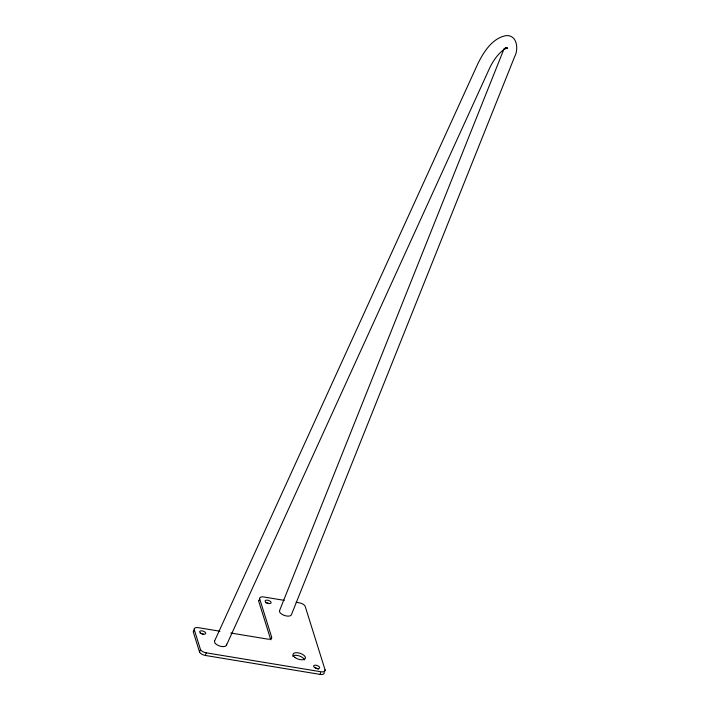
<?xml version="1.0" encoding="UTF-8"?>
<svg xmlns="http://www.w3.org/2000/svg" width="710" height="710" viewBox="0 0 710 710"><rect width="100%" height="100%" fill="white"/><g stroke="black" fill="none" stroke-linecap="round" stroke-linejoin="round"><path stroke-width="1.06" d="M504.011 48.901L279.58 610.547A6.31 2.964 18.4 0 0 284.169 615.375A6.257 2.938 18.4 0 0 291.357 614.869L514.652 56.676C518.841 48.99 517.102 34.462 505.839 35.66C492.296 38.287 483.829 51.794 478.043 63.314L214.58 641.015M193.652 631.332L194.238 629.584A5.227 2.458 18.4 0 1 198.33 627.667L219.967 631.234M324.186 672.476A5.227 2.458 18.4 0 1 320.095 674.394L205.332 655.454A5.227 2.458 18.4 0 1 199.528 651.904L200.113 650.147M205.625 654.576L206.211 652.827A5.227 2.458 18.4 0 1 200.406 649.277L194.238 629.584M259.097 600.642L259.683 598.885A5.227 2.458 18.4 0 1 263.774 596.968L284.275 600.358M271.087 638.929L271.38 638.05M320.095 674.394L320.68 672.636M324.772 670.719L325.065 669.849L305.193 606.402A5.227 2.458 18.4 0 0 299.389 602.852L296.15 602.311M226.383 645.363L489.367 68.692C492.891 60.918 498.065 53.676 505.023 48.626L503.567 49.602L507.339 47.836L505.129 48.031L506.505 47.934M230.794 633.018L267.581 639.098A5.227 2.458 18.4 0 0 271.673 637.172L259.683 598.885M206.211 652.827L320.973 671.766A5.227 2.458 18.4 0 0 325.065 669.849M506.053 47.792L507.65 48.369M270.794 639.808L258.804 601.521A5.227 2.458 18.4 0 1 259.372 599.977M199.528 651.904L193.368 632.211A5.227 2.458 18.4 0 1 194.212 630.515M292.591 656.147A6.532 3.071 18.4 0 1 299.087 655.889A6.532 3.071 18.4 0 1 304.537 659.892M200.22 633.453A3.133 1.473 18.4 0 1 203.53 634.341M315.249 667.888A3.133 1.473 18.4 0 1 318.328 669.379M265.664 602.754A3.133 1.473 18.4 0 1 268.975 603.651M226.446 644.183A6.257 2.938 18.4 0 1 223.712 646.597M215.441 643.553A6.257 2.938 18.4 0 1 214.66 641.032M223.703 646.597A6.31 2.964 18.4 0 1 215.37 643.526M295.041 657.566A6.532 3.071 18.4 0 0 305.371 658.454A6.532 3.071 18.4 0 0 297.259 652.712A6.532 3.071 18.4 0 0 295.041 657.566M200.664 633.169A3.133 1.473 18.4 0 0 205.616 633.586A3.133 1.473 18.4 0 0 201.729 630.835A3.133 1.473 18.4 0 0 200.664 633.169M314.628 667.533A3.133 1.473 18.4 0 0 319.58 667.959A3.133 1.473 18.4 0 0 315.693 665.208A3.133 1.473 18.4 0 0 314.628 667.533M266.099 602.471A3.133 1.473 18.4 0 0 271.06 602.897A3.133 1.473 18.4 0 0 267.164 600.145A3.133 1.473 18.4 0 0 266.099 602.471"/></g></svg>
